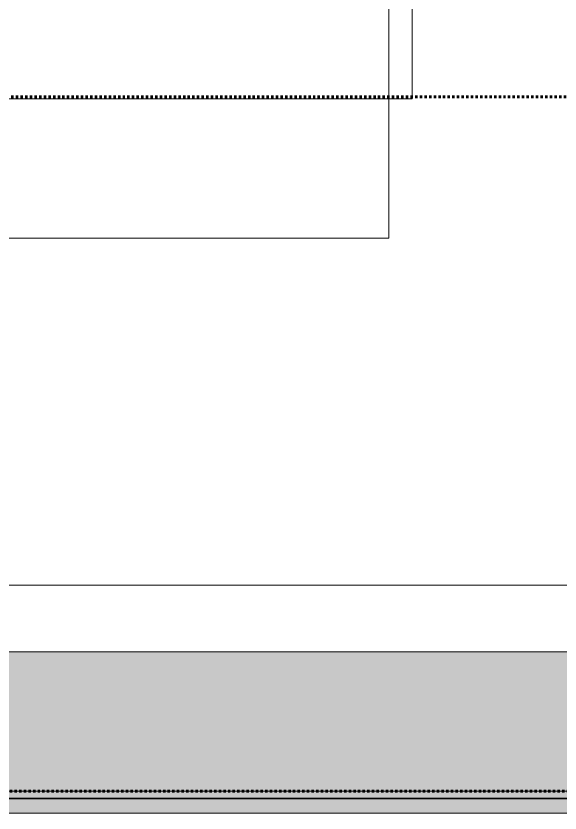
# Model space of a CAD drawing. Header units: inches. Extents: x -4169 to -1846, y 9706 to 12377.
# Drawn here: x -3827.56 to -3804.12, y 9979.25 to 10013.57 of the extents above; entities that cross this region are included whole.
import ezdxf

# ---------------------------------------------------------------- set-up
doc = ezdxf.new("R2010")
doc.units = ezdxf.units.IN
doc.header["$MEASUREMENT"] = 0
doc.linetypes.add('Dash 1_16_', pattern=[0.125, 0.0625, -0.0625])
for name, color, linetype, lineweight in [('0-1', 7, 'Continuous', 5), ('0-2', 7, 'Continuous', 18), ('0-3', 250, 'Continuous', 9), ('A-GLAZ-1', 7, 'Continuous', 18), ('A-GLAZ-CWMG-1', 9, 'Continuous', 9), ('A-GLAZ-CWMG-2', 250, 'Continuous', 9), ('A-WALL-4', 7, 'Continuous', 18), ('A-WALL-9', 45, 'Continuous', 18), ('C-PROP-LINE-2', 91, 'Dash 1_16_', 60), ('I-FURN', 30, 'Continuous', 9), ('I-FURN-1', 250, 'Continuous', 9)]:
    doc.layers.add(name, color=color, linetype=linetype, lineweight=lineweight)

# ---------------------------------------------------------------- blocks, each defined once
blk = doc.blocks.new('Couch-Both_Arms-Generic - 2-1352635-ENLARGED RCP - 2ND FLOOR PLAN')
at = {"layer": 'I-FURN'}
for p, q in [((-24, 13.5), (-24, -17.5)), ((-18, 13.5), (-18, -18.5)), ((-18, -17.5), (-18, 13.5)), ((-24, -17.5), (-18, -17.5)), ((-18, -18.5), (18, -18.5))]:
    blk.add_line(p, q, dxfattribs=at)
at = {"layer": 'I-FURN-1'}
for p, q in [((-24, 17.5), (-24, -17.5)), ((-24, -17.5), (24, -17.5))]:
    blk.add_line(p, q, dxfattribs=at)
blk = doc.blocks.new('CTR - 1st Phase - Unit Layouts_rvt-1-ENLARGED RCP - 2ND FLOOR PLAN')
at = {"layer": '0-2', "rotation": 89.99999999996535}
blk.add_blockref('Couch-Both_Arms-Generic - 2-1352635-ENLARGED RCP - 2ND FLOOR PLAN', (-3828.997, 10027.994), dxfattribs=at)
blk = doc.blocks.new('Basic Wall _ EXT - FIBER CEMENT - LARGE - ___-2505169-ENLARGED RCP - 2ND FLOOR PLAN')
at = {"layer": 'A-WALL-9'}
for points in [[(-3561.711, 9979.897), (-3559.336, 9979.897), (-3559.336, 9980.189), (-3860.724, 9980.189), (-3861.017, 9979.897), (-3565.482, 9979.897)], [(-3858.974, 9979.865), (-3559.336, 9979.865), (-3559.336, 9979.897), (-3861.017, 9979.897), (-3861.017, 9979.865)]]:
    blk.add_hatch(color=256, dxfattribs=at).paths.add_polyline_path(points, flags=0)
at = {"layer": 'A-WALL-4'}
for p, q in [((-3861.048, 9979.865), (-3559.336, 9979.865)), ((-3559.336, 9979.897), (-3861.017, 9979.897))]:
    blk.add_line(p, q, dxfattribs=at)
blk = doc.blocks.new('_THE_ WINDOW _ DOOR - Window - 2nd Floor - Fixed-2480481-ENLARGED RCP - 2ND FLOOR PLAN')
at = {"layer": 'A-GLAZ-1'}
blk.add_hatch(color=256, dxfattribs=at).paths.add_polyline_path([(-19.013, -4.437), (19.012, -4.437), (19.012, 1.563), (-19.013, 1.563), (-19.013, -4.127)], flags=0)
for p, q in [((19.012, 1.563), (-19.013, 1.563)), ((-19.013, 1.563), (-19.013, -4.437)), ((19.012, 1.563), (19.012, -4.437)), ((19.012, -4.437), (-19.013, -4.437))]:
    blk.add_line(p, q, dxfattribs=at)
blk = doc.blocks.new('Rectangular Mullion - Profile_Polycarbonate_Lower-1991599-ENLARGED RCP - 2ND FLOOR PLAN')
at = {"layer": 'A-GLAZ-CWMG-1'}
blk.add_hatch(color=256, dxfattribs=at).paths.add_polyline_path([(-3835.61, 9979.252), (-3754.461, 9979.252), (-3754.461, 9979.865), (-3858.911, 9979.865), (-3858.911, 9979.252), (-3852.493, 9979.252)], flags=0)
at = {"layer": 'A-GLAZ-CWMG-2'}
blk.add_line((-3858.911, 9979.252), (-3754.461, 9979.252), dxfattribs=at)
blk = doc.blocks.new('CTR - 1st Phase - Shell_rvt-1-ENLARGED RCP - 2ND FLOOR PLAN')
at = {"layer": 'A-WALL-4'}
blk.add_line((-3790.111, 9989.064), (-3828.136, 9989.064), dxfattribs=at)
at = {"layer": '0-3'}
for name, p in [('_THE_ WINDOW _ DOOR - Window - 2nd Floor - Fixed-2480481-ENLARGED RCP - 2ND FLOOR PLAN', (-3809.124, 9984.627)), ('Basic Wall _ EXT - FIBER CEMENT - LARGE - ___-2505169-ENLARGED RCP - 2ND FLOOR PLAN', (0, 0)), ('Rectangular Mullion - Profile_Polycarbonate_Lower-1991599-ENLARGED RCP - 2ND FLOOR PLAN', (0, 0))]:
    blk.add_blockref(name, p, dxfattribs=at)
blk = doc.blocks.new('Family - ___-1870007-ENLARGED RCP - 2ND FLOOR PLAN')
at = {"layer": 'C-PROP-LINE-2'}
blk.add_line((-2636.924, 9980.189), (-3860.724, 9980.189), dxfattribs=at)
blk = doc.blocks.new('Family - ___-1870574-ENLARGED RCP - 2ND FLOOR PLAN')
at = {"layer": 'C-PROP-LINE-2'}
blk.add_line((-2099.262, 10010.089), (-3832.162, 10010.089), dxfattribs=at)

msp = doc.modelspace()

# ---------------------------------------------------------------- block references
at = {"layer": '0-1'}
for name in ['CTR - 1st Phase - Shell_rvt-1-ENLARGED RCP - 2ND FLOOR PLAN', 'CTR - 1st Phase - Unit Layouts_rvt-1-ENLARGED RCP - 2ND FLOOR PLAN']:
    msp.add_blockref(name, (0, 0), dxfattribs=at)
at = {"layer": 'C-PROP-LINE-2'}
for name in ['Family - ___-1870007-ENLARGED RCP - 2ND FLOOR PLAN', 'Family - ___-1870574-ENLARGED RCP - 2ND FLOOR PLAN']:
    msp.add_blockref(name, (0, 0), dxfattribs=at)

doc.saveas('drawing.dxf')
